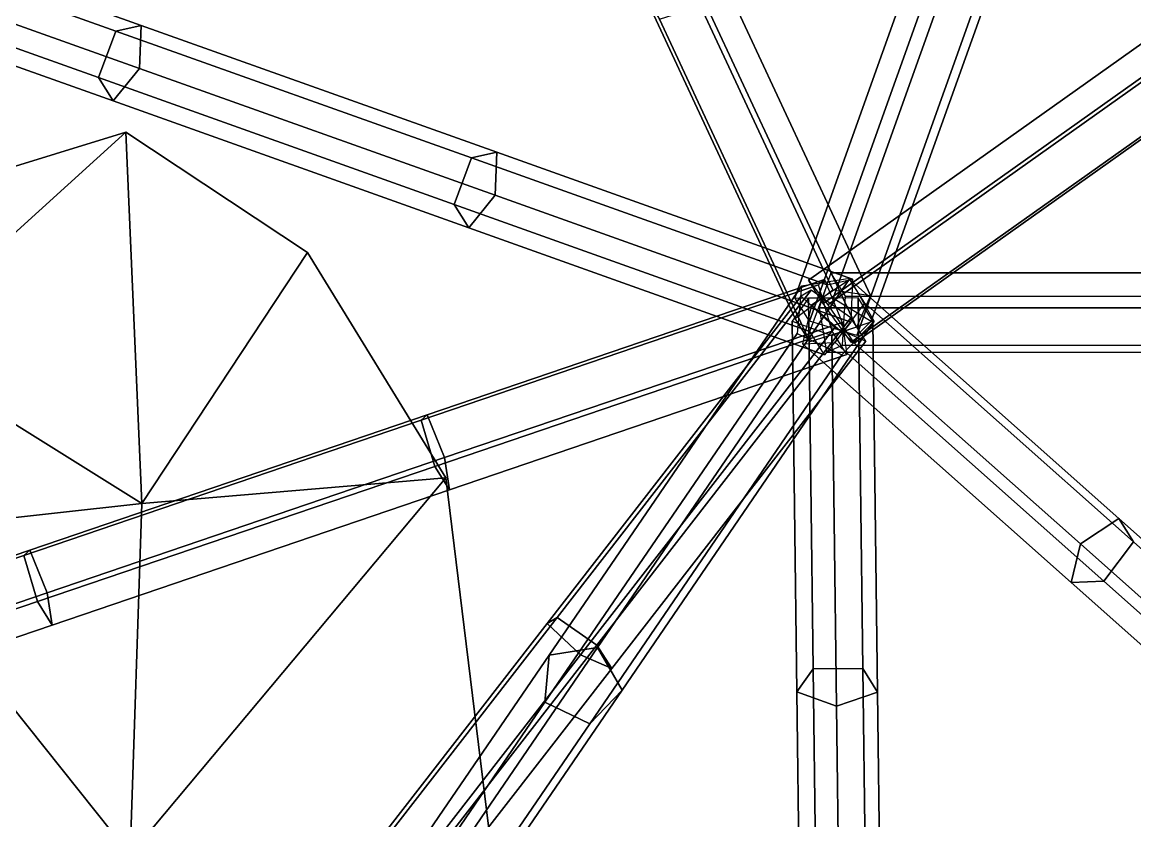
# Model space of a CAD drawing. Header units: metres. Extents: x -317 to 277, y -489 to 236.
# Drawn here: x 89.35 to 109.94, y -21.14 to -6.36 of the extents above; entities that cross this region are included whole.
import ezdxf

# ---------------------------------------------------------------- set-up
doc = ezdxf.new("R2010")
doc.units = ezdxf.units.M

msp = doc.modelspace()

# ---------------------------------------------------------------- linework, layer by layer
at = {"layer": 'Newplan_1Pdcel', "color": 3}
for points in [[(91.5502, -6.4181, 472.6636), (84.9667, -4.06908, 476.2542), (84.5003, -4.173, 475.4673), (91.08386, -6.5221, 471.8766)], [(91.5182, -7.2138, 473.1256), (84.9347, -4.8648, 476.7162), (84.9667, -4.06908, 476.2542), (91.5502, -6.4181, 472.6636)], [(91.08386, -6.5221, 471.8766), (84.5003, -4.173, 475.4673), (84.1758, -5.03407, 475.4355), (90.7593, -7.3831, 471.8448)], [(104.3599, -11.4633, 464.5228), (106.8113, -4.6033, 467.4698), (106.0984, -4.5988, 468.0524), (103.647, -11.4588, 465.1054)], [(103.647, -11.4588, 465.1054), (106.0984, -4.5988, 468.0524), (106.3709, -5.03286, 468.8359), (103.9195, -11.8928, 465.8889)], [(105.0649, -11.8911, 464.9323), (107.5163, -5.03115, 467.8792), (106.8113, -4.6033, 467.4698), (104.3599, -11.4633, 464.5228)], [(91.03182, -7.8171, 472.6284), (84.4483, -5.468, 476.219), (84.9347, -4.8648, 476.7162), (91.5182, -7.2138, 473.1256)], [(90.7593, -7.3831, 471.8448), (84.1758, -5.03407, 475.4355), (84.4483, -5.468, 476.219), (91.03182, -7.8171, 472.6284)], [(103.9195, -11.8928, 465.8889), (106.3709, -5.03286, 468.8359), (107.2456, -5.295, 468.7188), (104.7943, -12.155, 465.7718)], [(104.7943, -12.155, 465.7718), (107.2456, -5.295, 468.7188), (107.5163, -5.03115, 467.8792), (105.0649, -11.8911, 464.9323)], [(104.356, -11.3136, 464.607), (101.57, -5.3394, 468.8849), (100.871, -5.8678, 469.1675), (103.657, -11.842, 464.8897)], [(105.0524, -11.414, 465.2008), (102.2664, -5.4398, 469.4786), (101.57, -5.3394, 468.8849), (104.356, -11.3136, 464.607)], [(104.7904, -12.00541, 465.856), (102.0043, -6.0312, 470.1338), (102.2664, -5.4398, 469.4786), (105.0524, -11.414, 465.2008)], [(103.657, -11.842, 464.8897), (100.871, -5.8678, 469.1675), (101.1435, -6.3018, 469.9511), (103.9295, -12.276, 465.6732)], [(103.9295, -12.276, 465.6732), (101.1435, -6.3018, 469.9511), (102.0043, -6.0312, 470.1338), (104.7904, -12.00541, 465.856)], [(97.6673, -8.8711, 468.286), (91.08386, -6.5221, 471.8766), (90.7593, -7.3831, 471.8448), (97.3428, -9.7321, 468.2542)], [(98.1337, -8.7671, 469.073), (91.5502, -6.4181, 472.6636), (91.08386, -6.5221, 471.8766), (97.6673, -8.8711, 468.286)], [(98.1017, -9.5629, 469.5349), (91.5182, -7.2138, 473.1256), (91.5502, -6.4181, 472.6636), (98.1337, -8.7671, 469.073)], [(104.2605, -11.5913, 464.4865), (110.6642, -7.04584, 464.777), (110.3052, -6.5856, 465.489), (103.9015, -11.131, 465.1985)], [(103.9015, -11.131, 465.1985), (110.3052, -6.5856, 465.489), (110.5777, -7.01958, 466.2726), (104.174, -11.565, 465.982)], [(104.174, -11.565, 465.982), (110.5777, -7.01958, 466.2726), (111.0986, -7.7376, 466.026), (104.6949, -12.283, 465.7354)], [(104.748, -12.2992, 464.8164), (111.1517, -7.7537, 465.107), (110.6642, -7.04584, 464.777), (104.2605, -11.5913, 464.4865)], [(97.3428, -9.7321, 468.2542), (90.7593, -7.3831, 471.8448), (91.03182, -7.8171, 472.6284), (97.6153, -10.1661, 469.0378)], [(97.6153, -10.1661, 469.0378), (91.03182, -7.8171, 472.6284), (91.5182, -7.2138, 473.1256), (98.1017, -9.5629, 469.5349)], [(104.6949, -12.283, 465.7354), (111.0986, -7.7376, 466.026), (111.1517, -7.7537, 465.107), (104.748, -12.2992, 464.8164)], [(104.7172, -11.1162, 465.4823), (98.1337, -8.7671, 469.073), (97.6673, -8.8711, 468.286), (104.2509, -11.2202, 464.6953)], [(104.6852, -11.9119, 465.9443), (98.1017, -9.5629, 469.5349), (98.1337, -8.7671, 469.073), (104.7172, -11.1162, 465.4823)], [(104.2509, -11.2202, 464.6953), (97.6673, -8.8711, 468.286), (97.3428, -9.7321, 468.2542), (103.9263, -12.08123, 464.6636)], [(104.1988, -12.5152, 465.4471), (97.6153, -10.1661, 469.0378), (98.1017, -9.5629, 469.5349), (104.6852, -11.9119, 465.9443)], [(103.9263, -12.08123, 464.6636), (97.3428, -9.7321, 468.2542), (97.6153, -10.1661, 469.0378), (104.1988, -12.5152, 465.4471)], [(104.0993, -11.6442, 464.5132), (111.521, -11.6477, 461.9302), (111.736, -10.9989, 462.547), (104.3143, -10.9954, 465.13)], [(104.3143, -10.9954, 465.13), (111.736, -10.9989, 462.547), (112.0085, -11.4329, 463.3306), (104.5868, -11.4294, 465.9136)], [(104.199, -11.1219, 465.6594), (96.8427, -13.6246, 466.8315), (96.7319, -13.7247, 465.923), (104.0883, -11.222, 464.7509)], [(104.0883, -11.222, 464.7509), (96.7319, -13.7247, 465.923), (96.9861, -14.5793, 465.6935), (104.3425, -12.07664, 464.5214)], [(104.5227, -11.9137, 465.9998), (97.1663, -14.4165, 467.172), (96.8427, -13.6246, 466.8315), (104.199, -11.1219, 465.6594)], [(103.7676, -11.4282, 465.6398), (99.06514, -17.4849, 463.9205), (99.2505, -17.3748, 463.0255), (103.953, -11.3181, 464.7448)], [(103.953, -11.3181, 464.7448), (99.2505, -17.3748, 463.0255), (99.9866, -17.8874, 462.8178), (104.6891, -11.8306, 464.5371)], [(103.9602, -11.5946, 464.5891), (108.9358, -16.01462, 460.4106), (109.6462, -15.5425, 460.7572), (104.6706, -11.1225, 464.9357)], [(104.6706, -11.1225, 464.9357), (109.6462, -15.5425, 460.7572), (109.9187, -15.9765, 461.5407), (104.9431, -11.5565, 465.7192)], [(104.3873, -12.00985, 465.9937), (99.6849, -18.06662, 464.2744), (99.06514, -17.4849, 463.9205), (103.7676, -11.4282, 465.6398)], [(103.6024, -11.8904, 465.4413), (103.6887, -18.7515, 461.6111), (103.9874, -18.3242, 460.8523), (103.9012, -11.463, 464.6825)], [(103.9012, -11.463, 464.6825), (103.9874, -18.3242, 460.8523), (104.908, -18.3205, 460.8664), (104.8217, -11.4593, 464.6966)], [(104.5868, -11.4294, 465.9136), (112.0085, -11.4329, 463.3306), (111.9554, -12.3394, 463.1792), (104.5337, -12.336, 465.7621)], [(104.8217, -11.4593, 464.6966), (104.908, -18.3205, 460.8664), (105.1805, -18.7545, 461.6499), (105.0942, -11.8933, 465.4801)], [(103.7906, -12.3097, 465.1436), (108.7662, -16.7297, 460.9651), (108.9358, -16.01462, 460.4106), (103.9602, -11.5946, 464.5891)], [(104.2341, -12.468, 464.9016), (111.6558, -12.4715, 462.3186), (111.521, -11.6477, 461.9302), (104.0993, -11.6442, 464.5132)], [(104.9431, -11.5565, 465.7192), (109.9187, -15.9765, 461.5407), (109.3702, -16.7063, 461.6595), (104.3945, -12.2863, 465.838)], [(104.615, -12.5106, 465.3049), (97.2586, -15.01336, 466.4771), (97.1663, -14.4165, 467.172), (104.5227, -11.9137, 465.9998)], [(104.6891, -11.8306, 464.5371), (99.9866, -17.8874, 462.8178), (100.2591, -18.3213, 463.6014), (104.9616, -12.2646, 465.3206)], [(104.3355, -12.1548, 465.9314), (104.4218, -19.01599, 462.1012), (103.6887, -18.7515, 461.6111), (103.6024, -11.8904, 465.4413)], [(105.0942, -11.8933, 465.4801), (105.1805, -18.7545, 461.6499), (104.4218, -19.01599, 462.1012), (104.3355, -12.1548, 465.9314)], [(104.3425, -12.07664, 464.5214), (96.9861, -14.5793, 465.6935), (97.2586, -15.01336, 466.4771), (104.615, -12.5106, 465.3049)], [(104.9616, -12.2646, 465.3206), (100.2591, -18.3213, 463.6014), (99.6849, -18.06662, 464.2744), (104.3873, -12.00985, 465.9937)], [(104.3945, -12.2863, 465.838), (109.3702, -16.7063, 461.6595), (108.7662, -16.7297, 460.9651), (103.7906, -12.3097, 465.1436)], [(104.5337, -12.336, 465.7621), (111.9554, -12.3394, 463.1792), (111.6558, -12.4715, 462.3186), (104.2341, -12.468, 464.9016)], [(96.8427, -13.6246, 466.8315), (89.4863, -16.1274, 468.0037), (89.3756, -16.2275, 467.0952), (96.7319, -13.7247, 465.923)], [(96.7319, -13.7247, 465.923), (89.3756, -16.2275, 467.0952), (89.6298, -17.08211, 466.8657), (96.9861, -14.5793, 465.6935)], [(97.1663, -14.4165, 467.172), (89.81, -16.9192, 468.3441), (89.4863, -16.1274, 468.0037), (96.8427, -13.6246, 466.8315)], [(96.9861, -14.5793, 465.6935), (89.6298, -17.08211, 466.8657), (89.9023, -17.5161, 467.6492), (97.2586, -15.01336, 466.4771)], [(97.2586, -15.01336, 466.4771), (89.9023, -17.5161, 467.6492), (89.81, -16.9192, 468.3441), (97.1663, -14.4165, 467.172)], [(108.9358, -16.01462, 460.4106), (113.9114, -20.4346, 456.2321), (114.6218, -19.9625, 456.5787), (109.6462, -15.5425, 460.7572)], [(109.6462, -15.5425, 460.7572), (114.6218, -19.9625, 456.5787), (114.8943, -20.3965, 457.3622), (109.9187, -15.9765, 461.5407)], [(108.7662, -16.7297, 460.9651), (113.7418, -21.1497, 456.7866), (113.9114, -20.4346, 456.2321), (108.9358, -16.01462, 460.4106)], [(109.9187, -15.9765, 461.5407), (114.8943, -20.3965, 457.3622), (114.3458, -21.1263, 457.481), (109.3702, -16.7063, 461.6595)], [(89.4863, -16.1274, 468.0037), (82.13, -18.6301, 469.1758), (82.01935, -18.7302, 468.2673), (89.3756, -16.2275, 467.0952)], [(89.3756, -16.2275, 467.0952), (82.01935, -18.7302, 468.2673), (82.2735, -19.5848, 468.0378), (89.6298, -17.08211, 466.8657)], [(89.81, -16.9192, 468.3441), (82.4537, -19.422, 469.5163), (82.13, -18.6301, 469.1758), (89.4863, -16.1274, 468.0037)], [(109.3702, -16.7063, 461.6595), (114.3458, -21.1263, 457.481), (113.7418, -21.1497, 456.7866), (108.7662, -16.7297, 460.9651)], [(89.6298, -17.08211, 466.8657), (82.2735, -19.5848, 468.0378), (82.546, -20.01883, 468.8214), (89.9023, -17.5161, 467.6492)], [(89.9023, -17.5161, 467.6492), (82.546, -20.01883, 468.8214), (82.4537, -19.422, 469.5163), (89.81, -16.9192, 468.3441)], [(99.06514, -17.4849, 463.9205), (94.3627, -23.5417, 462.2013), (94.5481, -23.4316, 461.3062), (99.2505, -17.3748, 463.0255)], [(99.6849, -18.06662, 464.2744), (94.9824, -24.1233, 462.5551), (94.3627, -23.5417, 462.2013), (99.06514, -17.4849, 463.9205)], [(99.2505, -17.3748, 463.0255), (94.5481, -23.4316, 461.3062), (95.2842, -23.9441, 461.0986), (99.9866, -17.8874, 462.8178)], [(99.9866, -17.8874, 462.8178), (95.2842, -23.9441, 461.0986), (95.5567, -24.3781, 461.8821), (100.2591, -18.3213, 463.6014)], [(100.2591, -18.3213, 463.6014), (95.5567, -24.3781, 461.8821), (94.9824, -24.1233, 462.5551), (99.6849, -18.06662, 464.2744)], [(103.6887, -18.7515, 461.6111), (103.775, -25.6127, 457.7809), (104.0737, -25.1853, 457.0221), (103.9874, -18.3242, 460.8523)], [(103.9874, -18.3242, 460.8523), (104.0737, -25.1853, 457.0221), (104.9943, -25.1816, 457.0362), (104.908, -18.3205, 460.8664)], [(104.908, -18.3205, 460.8664), (104.9943, -25.1816, 457.0362), (105.2668, -25.6156, 457.8197), (105.1805, -18.7545, 461.6499)], [(104.4218, -19.01599, 462.1012), (104.5081, -25.8771, 458.271), (103.775, -25.6127, 457.7809), (103.6887, -18.7515, 461.6111)], [(105.1805, -18.7545, 461.6499), (105.2668, -25.6156, 457.8197), (104.5081, -25.8771, 458.271), (104.4218, -19.01599, 462.1012)]]:
    msp.add_3dface(points, dxfattribs=at)
at = {"layer": 'Newplan_1Pdncle', "color": 3}
for points in [[(99.9983, -17.9319, 442.8966), (104.6672, -11.1044, 464.973), (103.7715, -11.2458, 465.2061), (99.1026, -18.07336, 443.1298)], [(100.4518, -18.7194, 443.0443), (105.1206, -11.892, 465.1206), (104.6672, -11.1044, 464.973), (99.9983, -17.9319, 442.8966)], [(99.1026, -18.07336, 443.1298), (103.7715, -11.2458, 465.2061), (103.693, -12.1174, 465.4923), (99.02412, -18.9449, 443.4159)], [(99.8531, -19.3419, 443.3634), (104.522, -12.5144, 465.4398), (105.1206, -11.892, 465.1206), (100.4518, -18.7194, 443.0443)], [(99.02412, -18.9449, 443.4159), (103.693, -12.1174, 465.4923), (104.522, -12.5144, 465.4398), (99.8531, -19.3419, 443.3634)], [(94.4338, -24.9008, 421.0534), (99.1026, -18.07336, 443.1298), (99.02412, -18.9449, 443.4159), (94.3552, -25.7724, 421.3396)], [(95.3294, -24.7594, 420.8203), (99.9983, -17.9319, 442.8966), (99.1026, -18.07336, 443.1298), (94.4338, -24.9008, 421.0534)], [(95.7829, -25.5469, 420.9679), (100.4518, -18.7194, 443.0443), (99.9983, -17.9319, 442.8966), (95.3294, -24.7594, 420.8203)], [(95.1842, -26.1694, 421.287), (99.8531, -19.3419, 443.3634), (100.4518, -18.7194, 443.0443), (95.7829, -25.5469, 420.9679)], [(94.3552, -25.7724, 421.3396), (99.02412, -18.9449, 443.4159), (99.8531, -19.3419, 443.3634), (95.1842, -26.1694, 421.287)]]:
    msp.add_3dface(points, dxfattribs=at)
at = {"layer": 'Newplan_Mrstm', "color": 3}
for points in [[(91.5604, -15.2667, 379.1046), (91.2631, -8.3935, 380.6063), (86.8999, -12.352, 379.3376)], [(91.5604, -15.2667, 379.1046), (86.8999, -12.352, 379.3376), (91.2631, -8.3935, 380.6063)], [(86.8999, -12.352, 379.3376), (91.2631, -8.3935, 380.6063), (87.3544, -9.5986, 381.4635)], [(86.8999, -12.352, 379.3376), (87.3544, -9.5986, 381.4635), (91.2631, -8.3935, 380.6063)], [(94.6285, -10.6181, 379.4217), (91.2631, -8.3935, 380.6063), (91.5604, -15.2667, 379.1046)], [(94.6285, -10.6181, 379.4217), (91.5604, -15.2667, 379.1046), (91.2631, -8.3935, 380.6063)], [(97.1867, -14.7881, 378.3359), (94.6285, -10.6181, 379.4217), (91.5604, -15.2667, 379.1046)], [(97.1867, -14.7881, 378.3359), (91.5604, -15.2667, 379.1046), (94.6285, -10.6181, 379.4217)], [(91.5604, -15.2667, 379.1046), (86.8999, -12.352, 379.3376), (86.5935, -15.8125, 378.1795)], [(91.5604, -15.2667, 379.1046), (86.5935, -15.8125, 378.1795), (86.8999, -12.352, 379.3376)], [(97.9831, -21.2895, 377.4338), (97.1867, -14.7881, 378.3359), (91.3444, -21.7653, 378.9842)], [(97.9831, -21.2895, 377.4338), (91.3444, -21.7653, 378.9842), (97.1867, -14.7881, 378.3359)], [(97.1867, -14.7881, 378.3359), (91.5604, -15.2667, 379.1046), (91.3444, -21.7653, 378.9842)], [(97.1867, -14.7881, 378.3359), (91.3444, -21.7653, 378.9842), (91.5604, -15.2667, 379.1046)], [(91.3444, -21.7653, 378.9842), (91.5604, -15.2667, 379.1046), (86.5935, -15.8125, 378.1795)], [(91.3444, -21.7653, 378.9842), (86.5935, -15.8125, 378.1795), (91.5604, -15.2667, 379.1046)], [(91.3444, -21.7653, 378.9842), (86.5935, -15.8125, 378.1795), (86.4385, -31.00075, 379.8976)], [(91.3444, -21.7653, 378.9842), (86.4385, -31.00075, 379.8976), (86.5935, -15.8125, 378.1795)]]:
    msp.add_3dface(points, dxfattribs=at)

doc.saveas('drawing.dxf')
